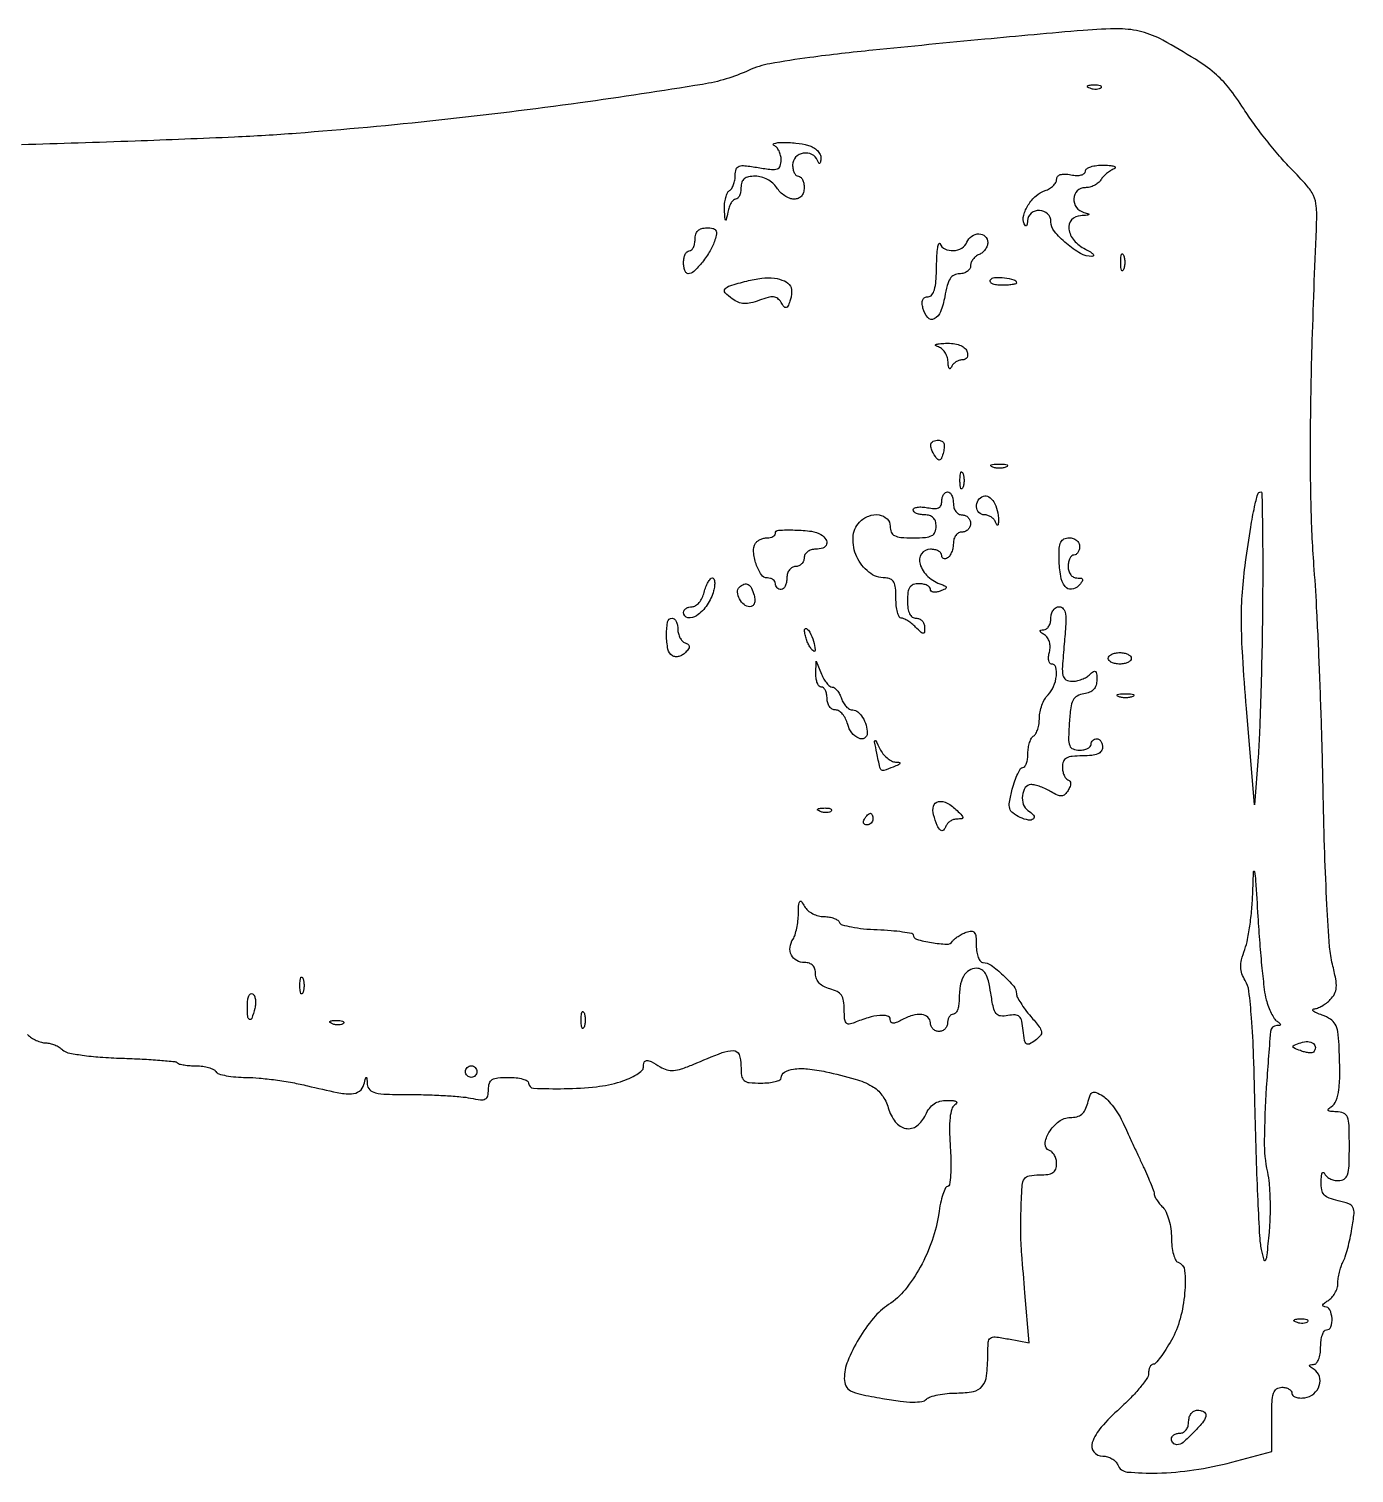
# Model space of a CAD drawing. Extents: x 0 to 462, y 0 to 252.
# Drawn here: x 230.9 to 461.8, y 0 to 251.7 of the extents above; entities that cross this region are included whole.
import ezdxf

# ---------------------------------------------------------------- set-up
doc = ezdxf.new("R2010")
doc.units = 0

msp = doc.modelspace()

# ---------------------------------------------------------------- linework, layer by layer
msp.add_lwpolyline([(230.687096, 76.455761, 0.051039), (231.371403, 75.89852, 0.038175), (232.222995, 75.42763, 0.039018), (233.103592, 75.105389, 0.068307), (233.871429, 75, -0.058262), (234.620987, 74.912361, -0.038963), (235.444167, 74.648066, -0.039063), (236.213008, 74.260763, -0.06024), (236.798074, 73.801926, 0.146082), (237.742926, 73.29152, 0.015948), (240.203465, 72.860837, 0.017394), (243.367267, 72.522286, 0.010478), (247.136243, 72.330423, -0.005233), (250.677373, 72.187386, -0.007979), (253.746681, 71.982069, -0.003605), (256.3398, 71.748158, -0.173775), (256.804835, 71.528498, 0.136567), (257.169343, 71.322716, 0.020958), (257.993043, 71.155246, 0.022102), (259.006673, 71.038703, 0.017571), (260.10765, 71, -0.033236), (261.214955, 70.926315, -0.038461), (262.248558, 70.70625, -0.042021), (263.074661, 70.385213, -0.141579), (263.5, 70, 0.183244), (264.008404, 69.60968, 0.025824), (265.314463, 69.289161, 0.026648), (266.967374, 69.063417, 0.019783), (268.809017, 68.984379, -0.022541), (271.03209, 68.876688, -0.010662), (273.884524, 68.547774, -0.010543), (276.860022, 68.0761, -0.014658), (279.5, 67.520001, 0.007909), (284.632782, 66.366248, 0.057244), (287.149113, 66.13682, 0.152464), (288.527821, 66.602966, 0.173343), (289.310674, 67.75, -0.001923), (289.622879, 68.926177, -0.339035), (289.719237, 69, -0.392517), (289.801199, 68.923939, -0.002113), (289.883999, 67.75, 0.188288), (290.306378, 66.849091, 0.133452), (291.299379, 66.313254, 0.050353), (293.268857, 66.058018, 0.007064), (297.375, 66, -0.007518), (300.427736, 65.954094, -0.007345), (303.501562, 65.816406, -0.007268), (306.195923, 65.616689, -0.027225), (307.875, 65.375, 0.019129), (309.631815, 65.093031, 0.143067), (310.455882, 65.228824, 0.22855), (310.873356, 65.751572, 0.056187), (311, 66.875, -0.075871), (311.166388, 67.965202, -0.182547), (311.661765, 68.598214, -0.114803), (312.634711, 68.917457, -0.022115), (314.5, 69, -0.027026), (315.841111, 68.927458, -0.042582), (316.971875, 68.70625, -0.052312), (317.767902, 68.385692, -0.277684), (318, 68, 0.402531), (318.86582, 67.09879, 0.013814), (324.218924, 67.032279, 0.022712), (329.805983, 67.371362, 0.049161), (334.015749, 68.243479, 0.026936), (335.54156, 68.811497, 0.037552), (336.829626, 69.490788, 0.041613), (337.746234, 70.178316, 0.214206), (338, 70.743479, -0.081062), (338.142983, 71.619622, -0.315989), (338.56107, 71.927755, -0.131197), (339.343431, 71.738046, -0.014864), (340.931117, 70.810945, 0.070725), (342.072591, 70.305253, 0.088411), (343.223837, 70.190379, 0.06229), (344.634385, 70.478265, 0.019161), (346.667548, 71.253009, -0.007627), (351.707135, 73.307677, -0.098858), (353.693982, 73.658565, -0.307857), (354.659808, 72.969676, -0.088713), (355, 71.067388, 0.030349), (355.108846, 69.27578, 0.184507), (355.535259, 68.469099, 0.159855), (356.428584, 68.088674, 0.021394), (358.5, 68, 0.024091), (359.841297, 68.064663, 0.038387), (360.971875, 68.262322, 0.045071), (361.778343, 68.547507, 0.293197), (362, 68.893011, -0.265051), (362.567837, 69.888941, -0.099741), (364.138836, 70.43689, -0.060146), (366.610943, 70.477995, -0.027368), (369.808602, 69.967724, -0.015197), (374.904855, 68.702446, -0.062945), (377.821379, 67.471179, -0.103461), (379.569887, 65.902053, -0.08901), (380.658696, 63.680323, 0.094666), (381.89195, 61.233689, 0.183295), (383.730171, 60.100154, 0.213277), (385.647767, 60.549656, 0.123817), (387.150842, 62.431717, -0.051754), (387.835407, 63.597561, -0.085184), (388.656922, 64.388564, -0.089148), (389.666605, 64.83788, -0.061774), (390.910515, 64.984687, -0.019615), (391.967804, 64.93693, -0.113194), (392.497337, 64.767428, -0.405349), (392.567823, 64.508067, -0.125677), (392.262197, 64.183209, 0.182089), (391.719869, 63.461928, 0.044695), (391.427043, 61.98052, 0.031521), (391.333524, 59.796896, 0.011448), (391.467186, 56.698521, -0.01248), (391.572671, 54.130177, -0.020829), (391.517379, 51.967691, -0.016223), (391.349846, 50.292191, -0.37603), (391.016262, 50, 0.295512), (390.630958, 49.750486, 0.025474), (390.185858, 48.604688, 0.027134), (389.768944, 47.070426, 0.017316), (389.444361, 45.25, -0.048579), (388.305272, 40.572965, -0.041818), (386.243089, 35.949786, -0.043711), (383.598691, 32.004742, -0.078673), (380.71853, 29.396528, 0.074983), (378.091279, 27.052195, 0.03826), (375.529937, 23.434482, 0.03818), (373.600117, 19.571181, 0.097039), (373, 16.508154, 0.112566), (373.292646, 15.224743, 0.161987), (374.097067, 14.394433, 0.068425), (375.797024, 13.786561, 0.00859), (379.645407, 13.048062, 0.010573), (382.756061, 12.573896, 0.029206), (384.965465, 12.41515, 0.040964), (386.505328, 12.520876, 0.160088), (387.345407, 12.945407, -0.120267), (388.017222, 13.353626, -0.027083), (389.32191, 13.690213, -0.026572), (390.910463, 13.922496, -0.02302), (392.593011, 14, 0.045976), (395.503063, 14.268154, 0.177496), (397.038558, 15.178395, 0.144695), (397.800933, 16.996973, 0.027398), (398, 20.627101, -0.017139), (398.075825, 22.838543, -0.214021), (398.461138, 23.560535, -0.19902), (399.272888, 23.781686, -0.014632), (401.600612, 23.415147), (405.201224, 22.739668), (404.475175, 31.45579, -0.000922), (403.926867, 38.188215, -0.009846), (403.763014, 40.928244, -0.014838), (403.738544, 43.289199, -0.003461), (403.842466, 47.25, -0.011435), (404.009442, 50.227463, -0.127632), (404.394331, 51.341039, -0.209937), (405.202142, 51.85912, -0.03912), (407, 52, 0.030982), (408.47682, 52.091598, 0.111619), (409.358696, 52.409722, 0.162596), (409.833911, 52.997497, 0.089622), (410, 53.916667, 0.060213), (409.907704, 54.680303, 0.062084), (409.636267, 55.391557, 0.068785), (409.235413, 55.94606, 0.12204), (408.76176, 56.24608, -0.344778), (407.999153, 57.397429, -0.12086), (408.665093, 59.409871, -0.088542), (410.407385, 61.33052, -0.165853), (412.370153, 62, 0.062167), (413.522546, 62.143838, 0.110279), (414.372822, 62.573634, 0.105752), (414.982256, 63.339121, 0.053992), (415.409901, 64.49704, -0.024545), (415.829735, 65.878755, -0.196731), (416.265539, 66.363224, -0.223545), (416.880679, 66.369296, -0.032076), (418.018601, 65.756311, -0.065426), (418.891324, 65.037615, -0.026251), (419.887977, 63.851288, -0.025432), (420.841561, 62.443544, -0.029277), (421.599225, 61.009271, 0.000878), (422.34761, 59.374059, 0.000457), (423.286703, 57.336542, 0.000454), (424.254677, 55.246382, 0.000692), (425.098933, 53.434276, -0.006598), (425.827076, 51.821917, -0.008853), (426.441561, 50.34087, -0.006486), (426.915381, 49.091948, -0.087632), (427, 48.612847, 0.120172), (427.094341, 48.225992, 0.027117), (427.440625, 47.638506, 0.026597), (427.925815, 46.986867, 0.023054), (428.5, 46.357143, -0.092894), (429.076795, 45.5143, -0.035339), (429.559375, 44.168229, -0.033495), (429.889343, 42.594048, -0.034928), (430, 41.011905, 0.028418), (430.085373, 39.511037, 0.038826), (430.342708, 38.181969, 0.043424), (430.71597, 37.177111, 0.204426), (431.166667, 36.777778, -0.299054), (432.303774, 35.336195, -0.043421), (432.303402, 31.409403, -0.044054), (431.511517, 26.928885, -0.062343), (429.982526, 23.182698, -0.013835), (429.022588, 21.580194, -0.020166), (428.082609, 20.228667, -0.016261), (427.24784, 19.197524, -0.217782), (426.815859, 19, 0.187751), (426.504353, 18.878755, 0.089283), (426.239659, 18.530811, 0.069104), (426.060176, 18.013997, 0.049106), (426, 17.402761, -0.153375), (425.726992, 16.533698, -0.019616), (424.53125, 14.954178, -0.021466), (422.91476, 13.148371, -0.016358), (421, 11.310091, 0.029778), (417.762603, 8.030658, 0.094356), (416.206822, 5.382991, 0.258275), (416.473509, 3.755319, 0.229636), (418.031385, 3, -0.068006), (418.850994, 2.888006, -0.06271), (419.635134, 2.559375, -0.06668), (420.267132, 2.073641, -0.104363), (420.638374, 1.5, 0.285673), (422.306436, 0.23754, 0.028513), (427.53594, 0.057933, 0.031256), (433.921852, 0.603143, 0.027193), (440.5, 1.950534), (447.5, 3.785777), (447.474817, 9.392888, -0.010217), (447.523584, 12.45165, -0.066636), (447.782314, 13.963894, -0.164051), (448.326001, 14.713143, -0.155706), (449.224817, 15, -0.058333), (449.903752, 14.92052, -0.077451), (450.47854, 14.685819, -0.096149), (450.86364, 14.338426, -0.162693), (451, 13.930449, 0.215871), (451.173425, 13.54748, 0.099639), (451.657937, 13.268947, 0.071147), (452.382142, 13.136368, 0.045211), (453.239784, 13.180449, 0.140571), (454.802965, 13.880448, 0.13973), (455.761901, 15.30402, 0.155133), (455.773629, 16.905869, 0.178215), (454.848393, 18.11486, -0.015994), (454.216644, 18.544134, -0.210357), (454.077663, 18.782807, -0.403058), (454.197716, 18.939542, -0.03467), (454.75, 18.984687, 0.210338), (455.242209, 19.208569, 0.084273), (455.644557, 19.848708, 0.061356), (455.912153, 20.813995, 0.036984), (456, 22, -0.031626), (456.072766, 23.149251, -0.048861), (456.29375, 24.11875, -0.06271), (456.615738, 24.790443, -0.254951), (457, 25, 0.316496), (457.770258, 25.541844, 0.102017), (457.97805, 27.001777, 0.095853), (457.59521, 28.482119, 0.282764), (456.75, 29.030409, -0.145621), (456.433647, 29.132978, -0.368599), (456.375652, 29.349453, -0.121624), (456.64769, 29.681358, -0.02869), (457.25, 30.080099, 0.075478), (457.919475, 30.619359, 0.054817), (458.485937, 31.392181, 0.054868), (458.870406, 32.268683, 0.076081), (459, 33.115432, -0.035759), (459.064064, 34.010058, -0.022878), (459.259637, 35.034019, -0.022973), (459.544997, 36.024863, -0.039253), (459.883871, 36.815741, 0.042953), (460.269862, 37.735293, 0.012154), (460.710186, 39.225714, 0.012153), (461.127396, 40.940586, 0.012566), (461.45568, 42.654773, 0.013605), (461.817133, 45.278895, 0.143012), (461.631018, 46.335073, 0.196685), (460.924069, 46.959962, 0.02982), (459.071809, 47.484228, -0.034042), (457.475056, 47.950759, -0.122765), (456.604656, 48.541933, -0.140618), (456.17863, 49.422847, -0.050194), (456.078947, 50.829455, -0.017914), (456.141417, 51.783609, -0.072236), (456.282867, 52.34834, -0.394049), (456.467308, 52.433022, -0.220198), (456.662281, 52.25, 0.113869), (456.996792, 51.771682, 0.064373), (457.581524, 51.367188, 0.059088), (458.312853, 51.09311, 0.060204), (459.083333, 51, 0.139124), (460.085087, 51.284238, 0.17904), (460.670139, 52.032609, 0.068689), (460.940507, 53.588643, 0.008719), (461, 57, 0.007859), (460.942994, 60.62653, 0.081806), (460.655612, 62.083976, 0.209203), (459.993055, 62.766725, 0.095575), (458.75, 63.015313, -0.015894), (457.70505, 63.055658, -0.173552), (457.325887, 63.222286, -0.429958), (457.325647, 63.479261, -0.048704), (457.837674, 63.878515, 0.164808), (458.692606, 64.937515, 0.05679), (459.164869, 66.875402, 0.034038), (459.338927, 69.897441, 0.009341), (459.199641, 74.666667, 0.022753), (458.985048, 76.958151, 0.095162), (458.540082, 78.263065, 0.124397), (457.710926, 79.125197, 0.051845), (456.25, 79.837719, -0.016171), (455.272729, 80.230909, -0.058556), (454.695982, 80.570258, -0.330832), (454.634263, 80.782503, -0.297084), (454.821429, 80.921053, 0.080479), (455.436619, 81.058805, 0.033445), (456.206409, 81.428531, 0.032002), (456.994726, 81.943441, 0.035718), (457.680632, 82.537775, 0.077172), (458.421896, 83.551542, 0.104588), (458.722439, 84.642142, 0.06324), (458.623225, 86.147137, 0.013634), (458.053835, 88.700482, -0.043733), (457.567713, 91.726915, -0.004303), (457.100781, 99.099443, -0.005328), (456.707956, 108.023869, -0.003928), (456.455965, 117.912708, 0.003053), (456.206492, 128.42529, 0.002484), (455.814547, 139.683733, 0.002509), (455.349939, 150.051084, 0.006543), (454.880875, 157.5, -0.013126), (454.344553, 168.27739, -0.00761), (454.237534, 181.244179, -0.005998), (454.543038, 197.353143, -0.002867), (455.30264, 218.045864, 0.031816), (455.244679, 220.781359, 0.090708), (454.746489, 222.611914, 0.069517), (453.553291, 224.411647, 0.013504), (450.88649, 227.266991, -0.017162), (448.854566, 229.474727, -0.009809), (446.54797, 232.269373, -0.009789), (444.335312, 235.17502, -0.016004), (442.589448, 237.731111, 0.02541), (439.983852, 241.396014, 0.049627), (437.496043, 243.971795, 0.038749), (434.165795, 246.38028, 0.010298), (428.5, 249.685379, 0.062506), (424.855732, 251.152092, 0.063175), (420.975314, 251.665737, 0.023094), (414.637196, 251.407261, 0.001741), (397.5, 249.853458, 0.001571), (377.988025, 247.953948, 0.007728), (367.000433, 246.677616, 0.012113), (360.052395, 245.589653, 0.061949), (356.331179, 244.42512, -0.066658), (348.313704, 241.998415, -0.005649), (326.953913, 238.781259, -0.007789), (302.367393, 235.7513, -0.007603), (277.5, 233.46114, -0.007999), (266.754142, 232.80879, -0.00207), (249.421875, 232.106542, -0.002105), (229.652343, 231.470861, -0.002145)], format="xyb")
for points in [[(417.729167, 241.395833, -0.126455), (417.402231, 241.202593, -0.060344), (416.916927, 241.123424, -0.05415), (416.359369, 241.160852, -0.051402), (415.8125, 241.316886, -0.054073), (415.395823, 241.538436, -0.470617), (415.37858, 241.720685, -0.168741), (415.670344, 241.862007, -0.018894), (416.416667, 241.921053, -0.028489), (417.112848, 241.910055, -0.077125), (417.592839, 241.799335, -0.208169), (417.77538, 241.614691, -0.296942)], [(366.75, 231.369714, -0.064906), (367.604233, 231.017112, -0.069892), (368.315872, 230.46406, -0.078394), (368.782085, 229.802824, -0.127165), (368.921053, 229.133369, -0.018708), (368.864049, 228.469908, -0.220013), (368.730653, 228.255355, -0.430284), (368.560193, 228.295492, -0.035851), (368.337719, 228.75, 0.186691), (367.361533, 229.79229, 0.156308), (365.851396, 230.003403, 0.159749), (364.523, 229.298208, 0.193861), (364, 228, 0.048028), (364.073693, 227.234582, 0.068025), (364.29375, 226.5875, 0.088204), (364.618118, 226.151477, 0.191087), (365, 226, -0.191087), (365.381882, 225.848523, -0.088204), (365.70625, 225.4125, -0.068025), (365.926307, 224.765418, -0.048028), (366, 224, -0.071668), (365.880352, 223.169555, -0.109261), (365.530068, 222.534179, -0.118481), (364.96903, 222.139185, -0.094674), (364.240547, 222, -0.094507), (363.475543, 222.145899, -0.052496), (362.631033, 222.5875, -0.049758), (361.840341, 223.234966, -0.056806), (361.232073, 224, 0.075243), (360.564291, 224.779357, 0.055341), (359.625206, 225.423993, 0.05466), (358.553199, 225.8544, 0.068252), (357.491526, 226, 0.045241), (356.31409, 225.893244, 0.124527), (355.561441, 225.54932, 0.149134), (355.142289, 224.934424, 0.075701), (355, 224, -0.044568), (354.931624, 223.234416, -0.064411), (354.726681, 222.5875, -0.084287), (354.425127, 222.150126, -0.20245), (354.069551, 222, 0.197067), (353.681695, 221.840956, 0.061974), (353.285119, 221.339063, 0.051079), (352.939971, 220.611317, 0.037644), (352.705733, 219.75, -0.002994), (352.435148, 218.389082, -0.555228), (352.323348, 218.347657, -0.216837), (352.226169, 218.532116, -0.001815), (352.136182, 220.190983, -0.035342), (352.157792, 221.266376, -0.041174), (352.333753, 222.273037, -0.0456), (352.624448, 223.078168, -0.145922), (353, 223.5, 0.115062), (353.38371, 223.881638, 0.049482), (353.70625, 224.53247, 0.045419), (353.925961, 225.324969, 0.044948), (354, 226.146915, -0.075975), (354.164492, 227.223213, -0.239765), (354.659611, 227.729787, -0.111641), (355.671171, 227.835194, -0.012209), (358, 227.5, 0.012265), (360.319693, 227.166383, 0.110202), (361.335421, 227.269532, 0.23864), (361.833079, 227.771031, 0.078419), (362, 228.828769, 0.057656), (361.906967, 229.632879, 0.058027), (361.632812, 230.392656, 0.063779), (361.228432, 230.997125, 0.118114), (360.75, 231.337719, -0.709579), (360.767082, 231.701025, -0.071177), (362.071318, 231.894736, -0.027247), (364.575399, 231.771567, -0.039573)], [(420, 227.274419, 0.050709), (419.367175, 226.958416, 0.032879), (418.705716, 226.47594, 0.032948), (418.115693, 225.913126, 0.052406), (417.70031, 225.353367, -0.090642), (417.250947, 224.835283, -0.054601), (416.562625, 224.397551, -0.052334), (415.755649, 224.100454, -0.062127), (414.95031, 224, 0.197732), (413.600797, 223.444602, 0.188047), (412.996753, 222.085373, 0.170876), (413.451143, 220.573994, 0.172855), (414.75, 219.689326, -0.014451), (415.54412, 219.457089, -0.559188), (415.579949, 219.309169, -0.18019), (415.315888, 219.187379, -0.006406), (414.180449, 219.116001, 0.198556), (412.613363, 218.374451, 0.222714), (412.125772, 216.789938, 0.145569), (413.025754, 214.82163, 0.096775), (415, 213.289774, -0.019957), (415.878599, 212.801956, -0.072193), (416.370346, 212.395363, -0.331954), (416.393572, 212.150984, -0.258961), (416.15437, 212.014742, -0.134631), (414.176083, 212.534018, -0.044499), (411.697927, 214.278207, -0.043752), (409.607921, 216.386179, -0.175177), (409, 218.068094, 0.203586), (408.420864, 219.43148, 0.18271), (407.002934, 220.041024, 0.187795), (405.565384, 219.553922, 0.209942), (404.921053, 218.25, -0.02563), (404.862015, 217.63903, -0.162976), (404.722561, 217.364965, -0.43987), (404.547573, 217.374038, -0.076115), (404.356199, 217.694561, -0.163333), (404.262973, 219.183818, -0.074917), (405.049424, 220.989112, -0.07089), (406.40585, 222.593181, -0.105382), (407.998939, 223.499663, 0.054952), (408.764218, 223.83878, 0.060113), (409.412188, 224.328306, 0.06814), (409.852448, 224.886705, 0.133682), (410, 225.428716, -0.167133), (410.176868, 225.94306, -0.149314), (410.640685, 226.268578, -0.091029), (411.417852, 226.373309, -0.035334), (412.5, 226.244751, 0.037491), (413.498847, 226.130452, 0.072403), (414.297256, 226.215051, 0.112088), (414.810555, 226.477964, 0.222095), (415, 226.883423, -0.254508), (415.230236, 227.306441, -0.066319), (415.954687, 227.648815, -0.050761), (417.004975, 227.870049, -0.032626), (418.25, 227.921053, -0.016389), (419.412808, 227.854629, -0.066123), (420.104688, 227.698538, -0.399719), (420.205841, 227.492471, -0.230137)], [(350.466072, 214.893103, -0.056458), (349.632188, 213.026443, -0.03479), (348.26735, 211.042022, -0.031399), (346.79715, 209.414989, -0.195748), (345.777759, 209, -0.230948), (345.479789, 209.145386, -0.073139), (345.228467, 209.5875, -0.055755), (345.05682, 210.234066, -0.037041), (345, 211, -0.048028), (345.073693, 211.765418, -0.068025), (345.29375, 212.4125, -0.088204), (345.618118, 212.848523, -0.191087), (346, 213, 0.191087), (346.381882, 213.151477, 0.088204), (346.70625, 213.5875, 0.068025), (346.926307, 214.234582, 0.048028), (347, 215, -0.072572), (347.128892, 215.883344, -0.12875), (347.508423, 216.508149, -0.125636), (348.153155, 216.876331, -0.067329), (349.067388, 217, -0.046543), (350.088471, 216.904746, -0.202372), (350.584265, 216.576086, -0.186542), (350.717834, 215.970861, -0.038944)], [(398, 214.468615, -0.088478), (397.887915, 213.840167, -0.06652), (397.559375, 213.217991, -0.065663), (397.073415, 212.696157, -0.081035), (396.5, 212.361626, 0.074185), (395.926569, 212.037471, 0.064359), (395.440625, 211.545909, 0.06686), (395.111903, 210.968559, 0.096313), (395, 210.393011, -0.136154), (394.852614, 209.861801, -0.100308), (394.43832, 209.409197, -0.086564), (393.818627, 209.104548, -0.071174), (393.087898, 209, 0.119209), (392.140615, 208.770894, 0.131234), (391.442016, 208.138658, 0.079438), (390.923046, 206.962994, 0.022452), (390.5, 205, -0.04987), (389.787839, 202.396681, -0.181588), (388.669309, 201.136563, -0.354945), (387.551933, 201.359061, -0.109514), (386.710251, 203, -0.047946), (386.570873, 203.863891, -0.120594), (386.681695, 204.487449, -0.169691), (387.031896, 204.861786, -0.121219), (387.59362, 205, 0.229084), (388.246214, 205.315558, 0.098893), (388.697274, 206.197281, 0.051098), (388.971078, 207.758546, 0.014117), (389.078947, 210.25, -0.009274), (389.14393, 212.184245, -0.023175), (389.282867, 213.590625, -0.062492), (389.465393, 214.251076, -0.670863), (389.662281, 214.25, 0.190519), (390.541747, 213.324784, 0.122448), (392.014153, 213.040794, 0.118112), (393.488762, 213.47808, 0.171907), (394.361626, 214.5, -0.149235), (395.193796, 215.566303, -0.156368), (396.463746, 215.96137, -0.190936), (397.551001, 215.519579, -0.204665)], [(421.662281, 209.75, -0.174857), (421.474999, 209.540618, -0.447206), (421.306058, 209.601562, -0.078554), (421.189089, 210.10856, -0.017491), (421.157895, 211, -0.017491), (421.189089, 211.89144, -0.078554), (421.306058, 212.398438, -0.447206), (421.474999, 212.459382, -0.174857), (421.662281, 212.25, -0.057986), (421.818615, 211.679992, -0.037979), (421.87034, 211, -0.037979), (421.818615, 210.320008, -0.057986)], [(363.604197, 206.831406, -0.101121), (363.778547, 206.356747, -0.04431), (363.820191, 205.684822, -0.041436), (363.738227, 204.939219, -0.043551), (363.534818, 204.230138, -0.021922), (363.146746, 203.337857, -0.249427), (362.845857, 203.11947, -0.270337), (362.514414, 203.25536, -0.025025), (361.991196, 204.014245, 0.088333), (361.394451, 204.681352, 0.142882), (360.692674, 204.962435, 0.091917), (359.723781, 204.878708, 0.022855), (358.204237, 204.383192, -0.030337), (356.69787, 203.916777, -0.07344), (355.5407, 203.808855, -0.087208), (354.526098, 204.043849, -0.057513), (353.482246, 204.63664, -0.041707), (352.253576, 205.702882, -0.380603), (352.224029, 206.354055, -0.150388), (353.052196, 206.908864, -0.008858), (356, 207.737398, -0.035365), (358.604777, 208.226426, -0.058433), (360.840454, 208.222287, -0.075482), (362.554766, 207.749197, -0.15044)], [(403, 207.383369, -0.349346), (402.879937, 207.2325, -0.019434), (402.248289, 207.112615, -0.023105), (401.422036, 207.027624, -0.014076), (400.440983, 207, -0.034022), (399.498384, 207.064213, -0.072514), (398.798181, 207.266173, -0.140077), (398.447967, 207.563512, -0.293546), (398.441979, 207.90612, -0.247083), (399.186995, 208.345402, -0.040643), (400.913115, 208.288511, -0.041024), (402.564817, 207.960239, -0.33489)], [(394.361626, 195.5, -0.074012), (394.495659, 194.896807, -0.142418), (394.392334, 194.416825, -0.16411), (394.063848, 194.110496, -0.106699), (393.551949, 194, 0.08174), (392.984674, 193.906639, 0.064634), (392.42543, 193.632812, 0.0651), (391.95854, 193.227899, 0.085916), (391.662281, 192.75, -0.122104), (391.465584, 192.47825, -0.45567), (391.282867, 192.506586, -0.110305), (391.140078, 192.907568, -0.021534), (391.078947, 193.676676, 0.074052), (390.917662, 194.542893, 0.068861), (390.509128, 195.348292, 0.072813), (389.924752, 195.97269, 0.10476), (389.25, 196.310674, -0.11709), (388.908021, 196.492525, -0.555852), (388.937322, 196.667734, -0.074841), (389.524217, 196.812003, -0.013687), (390.643011, 196.883999, -0.037216), (391.991724, 196.833389, -0.061174), (393.101035, 196.568849, -0.077941), (393.908411, 196.115259, -0.135052)], [(390.267643, 177.915465, -0.021889), (389.959, 176.916114, -0.185328), (389.657879, 176.565654, -0.331312), (389.31696, 176.61557, -0.055202), (388.876575, 177.165465, -0.035799), (388.183447, 178.454371, -0.152827), (388.081378, 179.311477, -0.253517), (388.492171, 179.818069, -0.098536), (389.40638, 180, -0.122534), (389.97546, 179.858411, -0.174563), (390.322532, 179.476351, -0.118851), (390.423487, 178.831152, -0.043627)], [(393.662281, 171.75, -0.174857), (393.474999, 171.540618, -0.447206), (393.306058, 171.601562, -0.078554), (393.189089, 172.10856, -0.017491), (393.157895, 173, -0.017491), (393.189089, 173.89144, -0.078554), (393.306058, 174.398438, -0.447206), (393.474999, 174.459382, -0.174857), (393.662281, 174.25, -0.057986), (393.818615, 173.679992, -0.037979), (393.87034, 173, -0.037979), (393.818615, 172.320008, -0.057986)], [(401.25, 175.337719, -0.057986), (400.679992, 175.181385, -0.037979), (400, 175.12966, -0.037979), (399.320008, 175.181385, -0.057986), (398.75, 175.337719, -0.174857), (398.540618, 175.525001, -0.447206), (398.601562, 175.693942, -0.078554), (399.10856, 175.810911, -0.017491), (400, 175.842105, -0.017491), (400.89144, 175.810911, -0.078554), (401.398438, 175.693942, -0.447206), (401.459382, 175.525001, -0.174857)], [(392, 169, 0.072314), (392.111864, 168.230589, 0.08892), (392.4375, 167.583333, 0.10214), (392.924246, 167.153209, 0.130775), (393.5, 167, -0.099038), (394.072457, 166.885486, -0.097945), (394.559375, 166.559375, -0.097945), (394.885486, 166.072457, -0.099038), (395, 165.5, -0.099038), (394.885486, 164.927543, -0.097945), (394.559375, 164.440625, -0.097945), (394.072457, 164.114514, -0.099038), (393.5, 164, 0.128528), (392.92796, 163.850484, 0.100726), (392.440625, 163.429836, 0.089148), (392.112945, 162.800591, 0.075715), (392, 162.059017, -0.046881), (391.925923, 161.270704, -0.046318), (391.70625, 160.50665, -0.050262), (391.383556, 159.876024, -0.111412), (391, 159.5, -0.082592), (390.6179, 159.343488, -0.161196), (390.29375, 159.3746, -0.182303), (390.078288, 159.586039, -0.108972), (390, 159.940983, 0.182172), (389.847664, 160.345219, 0.09101), (389.4125, 160.688914, 0.070927), (388.765275, 160.92177, 0.050979), (388, 161, 0.247331), (386.456152, 160.186556, 0.231577), (386.195699, 158.412918, 0.130636), (387.580272, 156.24864, 0.105417), (389.967296, 154.844235, -0.028791), (390.65725, 154.569205, -0.355649), (390.771978, 154.332014, -0.230657), (390.565369, 154.079768, -0.016186), (389.699438, 153.714905, -0.04875), (389.048329, 153.535418, -0.089154), (388.49921, 153.538865, -0.138936), (388.13921, 153.717326, -0.211698), (388, 154.031385, 0.196096), (387.849083, 154.401391, 0.086521), (387.4125, 154.715469, 0.06642), (386.765494, 154.92871, 0.046464), (386, 155, 0.081208), (385.024683, 154.840542, 0.166173), (384.416667, 154.375, 0.116834), (384.092253, 153.500917, 0.030703), (384, 152, 0.033607), (384.088963, 150.677925, 0.082504), (384.375, 149.75, 0.12651), (384.851045, 149.202091, 0.152103), (385.5, 149, -0.103894), (386.072357, 148.879773, -0.098961), (386.559375, 148.538393, -0.09673), (386.885751, 148.028401, -0.094386), (387, 147.428571, -0.024648), (386.956373, 146.544114, -0.385629), (386.75, 146.357143, -0.18989), (386.391805, 146.498266, -0.008694), (385.428571, 147.428571, 0.02687), (384.758762, 148.030014, 0.029203), (384.045982, 148.538393, 0.03046), (383.39003, 148.896964, 0.110284), (382.928571, 149, -0.287971), (382.569707, 149.225375, -0.047517), (382.272768, 150.028125, -0.039794), (382.067278, 151.158763, -0.025065), (382, 152.5, 0.023158), (381.91809, 154.267539, 0.098556), (381.618072, 155.276256, 0.167633), (381.050427, 155.808314, 0.105608), (380.15301, 156, -0.16923), (377.296053, 156.995474, -0.11804), (375.170903, 159.704288, -0.120231), (374.526049, 163.040583, -0.178771), (375.678571, 165.75, -0.113749), (377.248192, 166.797035, -0.126104), (379.056916, 166.998389, -0.160209), (380.448547, 166.312826, -0.201498), (381, 165, 0.094959), (381.195784, 163.978414, 0.184152), (381.75, 163.375, 0.098846), (382.849164, 163.074821, 0.017388), (385, 163, 0.017388), (387.150836, 163.074821, 0.098846), (388.25, 163.375, 0.184152), (388.804216, 163.978414, 0.094959), (389, 165, 0.072254), (388.873159, 165.873159, 0.124864), (388.5, 166.5, 0.124864), (387.873159, 166.873159, 0.072254), (387, 167, -0.041148), (386.234254, 167.063125, -0.060614), (385.5875, 167.253015, -0.079691), (385.14833, 167.531854, -0.214723), (385, 167.861328, -0.285831), (385.183445, 168.156008, -0.076393), (385.734375, 168.329256, -0.053628), (386.541823, 168.365641, -0.031701), (387.5, 168.244751, 0.033343), (388.692739, 168.098242, 0.121329), (389.437288, 168.238282, 0.186522), (389.851486, 168.661525, 0.101798), (390, 169.383423, -0.059964), (390.074408, 170.001634, -0.078765), (390.29375, 170.52513, -0.096977), (390.618586, 170.875691, -0.158846), (391, 171, -0.191087), (391.381882, 170.848523, -0.088204), (391.70625, 170.4125, -0.068025), (391.926307, 169.765418, -0.048028)], [(399.850767, 166, -0.014257), (399.828373, 165.347098, -0.269927), (399.718878, 165.183595, -0.410903), (399.570855, 165.233689, -0.020306), (399.337719, 165.75, 0.087674), (399.039141, 166.227909, 0.065245), (398.565351, 166.632812, 0.064399), (397.995939, 166.906632, 0.080074), (397.416667, 167, -0.205206), (396.464012, 167.408168, -0.179438), (396.033212, 168.409985, -0.157775), (396.339293, 169.551601, -0.167555), (397.25, 170.264039, -0.231022), (398.185617, 170.149084, -0.112161), (399.045888, 169.263814, -0.080194), (399.652831, 167.777312, -0.058409)], [(445.881677, 152.092754, -0.002694), (445.780405, 144.242158, -0.00259), (445.593734, 136.288828, -0.002562), (445.356929, 129.278993, -0.009382), (445.10087, 124.842754), (444.462078, 116.5), (443.074556, 133.28046, -0.004754), (442.413698, 142.318406, -0.014378), (442.199426, 148.486109, -0.019361), (442.365321, 153.550611, -0.017318), (442.922266, 158.78046, -0.003307), (443.825721, 164.867797, -0.015039), (444.481358, 168.390183, -0.017523), (445.043119, 170.598079, -0.333224), (445.579233, 171, -0.408902), (445.75956, 170.822921, -0.000543), (445.851415, 165.445997, -0.003674), (445.904193, 159.342729, -0.002203)], [(368.923469, 163.547298, -0.09929), (369.809782, 162.719115, -0.247143), (369.927148, 161.866431, -0.223469), (369.280085, 161.222092, -0.086106), (368, 161, 0.072314), (367.230589, 160.888136, 0.08892), (366.583333, 160.5625, 0.10214), (366.153209, 160.075754, 0.130775), (366, 159.5, -0.099038), (365.885486, 158.927543, -0.097945), (365.559375, 158.440625, -0.097945), (365.072457, 158.114514, -0.099038), (364.5, 158, 0.130775), (363.924246, 157.846791, 0.10214), (363.4375, 157.416667, 0.08892), (363.111864, 156.769411, 0.072314), (363, 156, -0.048028), (362.926307, 155.234582, -0.068025), (362.70625, 154.5875, -0.088204), (362.381882, 154.151477, -0.191087), (362, 154, -0.099038), (361.618362, 154.076342, -0.097945), (361.29375, 154.29375, -0.097945), (361.076342, 154.618362, -0.099038), (361, 155, 0.137971), (360.89273, 155.381338, 0.100151), (360.59122, 155.70625, 0.085943), (360.14025, 155.925005, 0.070158), (359.608408, 156, -0.254198), (358.5494, 156.575588, -0.061013), (357.642753, 158.437167, -0.059409), (357.182661, 160.567904, -0.16332), (357.528423, 162.045989, -0.091721), (357.859646, 162.411295, -0.053088), (358.368124, 162.719759, -0.050649), (358.964086, 162.929233, -0.059266), (359.559017, 163, 0.05128), (360.110381, 163.056697, 0.071213), (360.576711, 163.225404, 0.09127), (360.890189, 163.474448, 0.181301), (361, 163.767334, -0.400166), (361.534739, 164.328489, -0.018993), (364.382184, 164.357587, -0.025347), (367.284893, 164.129415, -0.106512)], [(414, 161.5, -0.064853), (413.925306, 160.926543, -0.082425), (413.70625, 160.440625, -0.098894), (413.381354, 160.115568, -0.148195), (413, 160, 0.191087), (412.618118, 159.848523, 0.088204), (412.29375, 159.4125, 0.068025), (412.073693, 158.765418, 0.048028), (412, 158, 0.072108), (412.113073, 157.220031, 0.092276), (412.442428, 156.574796, 0.10545), (412.940645, 156.151158, 0.124272), (413.539427, 156, -0.033933), (414.302777, 155.948135, -0.318039), (414.530262, 155.735562, -0.222603), (414.444293, 155.375922, -0.019667), (413.817877, 154.650121, -0.180152), (412.566029, 154.025278, -0.26649), (411.470286, 154.507263, -0.117313), (410.702426, 156.313525, -0.037117), (410.424974, 159.25, -0.019742), (410.462626, 161.183059, -0.0947), (410.731688, 162.246586, -0.17468), (411.280818, 162.79891, -0.11106), (412.174974, 163, -0.08076), (412.872055, 162.886668, -0.091659), (413.463899, 162.559375, -0.100725), (413.859605, 162.072102, -0.120907)], [(350.225569, 153.75, -0.086198), (349.117547, 151.316382, -0.087502), (347.258412, 149.413539, -0.205138), (345.760637, 149.082072, -0.360483), (345, 150, -0.14642), (345.114121, 150.381348, -0.099156), (345.435028, 150.70625, -0.083036), (345.914805, 150.925255, -0.065727), (346.480948, 151, 0.147328), (347.093964, 151.184637, 0.071387), (347.711184, 151.734375, 0.061291), (348.239404, 152.543788, 0.052514), (348.589356, 153.5, -0.028209), (348.887944, 154.457425, -0.039894), (349.266904, 155.265625, -0.045425), (349.665823, 155.837624, -0.221264), (350.014788, 156, -0.294995), (350.27576, 155.831353, -0.082676), (350.405869, 155.339063, -0.055527), (350.39313, 154.612539, -0.031713)], [(357.289749, 153, -0.048329), (357.423827, 152.164899, -0.108648), (357.326025, 151.534169, -0.158172), (357.009725, 151.146236, -0.144244), (356.513369, 151, -0.175244), (355.534386, 151.353993, -0.099161), (354.73234, 152.347454, -0.105078), (354.403872, 153.524548, -0.21527), (354.735568, 154.402234, -0.103636), (355.523693, 154.91731, -0.22215), (356.232232, 154.871281, -0.15568), (356.832577, 154.239442, -0.048835)], [(411.31777, 144.5, 0.006183), (411.000453, 140.578755, 0.067938), (411.10633, 139.007612, 0.212391), (411.628014, 138.279209, 0.133463), (412.655395, 138, 0.052777), (413.487939, 138.088124, 0.038428), (414.381272, 138.3525, 0.039095), (415.199077, 138.740207, 0.066234), (415.8, 139.2, -0.041425), (416.405855, 139.712998, -0.331205), (416.75, 139.706156, -0.209948), (416.955835, 139.32701, -0.020874), (417, 138.269551, -0.072573), (416.859572, 137.307151, -0.113759), (416.448473, 136.582995, -0.109145), (415.747318, 136.092426, -0.06308), (414.75, 135.819551, 0.087414), (413.563106, 135.432193, 0.154754), (412.850113, 134.702575, 0.08572), (412.442993, 133.366521, 0.015171), (412.195209, 130.75, 0.011006), (412.079585, 128.003073, 0.093533), (412.283268, 126.790835, 0.214147), (412.855874, 126.206092, 0.093764), (413.945209, 126, 0.046699), (414.731662, 126.073614, 0.066664), (415.396405, 126.29375, 0.086783), (415.844857, 126.618023, 0.195331), (416, 127, -0.099038), (416.076342, 127.381638, -0.097945), (416.29375, 127.70625, -0.097945), (416.618362, 127.923658, -0.099038), (417, 128, -0.148195), (417.381354, 127.884432, -0.098894), (417.70625, 127.559375, -0.082425), (417.925306, 127.073457, -0.064853), (418, 126.5, -0.164293), (417.773926, 125.830552, -0.129352), (417.166667, 125.357143, -0.075863), (416.104033, 125.081893, -0.025511), (414.5, 125, 0.022841), (412.705655, 124.917988, 0.102776), (411.706522, 124.613095, 0.172457), (411.184997, 124.02825, 0.09697), (411, 123.083333, 0.047196), (411.071701, 122.325411, 0.05446), (411.284337, 121.631771, 0.06264), (411.597, 121.099829, 0.146701), (411.967954, 120.833333, -0.154338), (412.30133, 120.586202, -0.15369), (412.432714, 120.191896, -0.100894), (412.332332, 119.653901, -0.043277), (411.998467, 119, -0.059653), (411.422659, 118.284643, -0.174097), (410.854987, 118.024875, -0.131792), (410.145293, 118.1523, -0.028779), (409.044081, 118.75, 0.029177), (408.160802, 119.228504, 0.024468), (407.175004, 119.632812, 0.025175), (406.235619, 119.91308, 0.059973), (405.513569, 120, 0.249836), (404.540051, 119.481176, 0.120038), (404.037042, 118.114081, 0.105982), (404.191524, 116.535348, 0.179002), (405, 115.5, -0.076714), (405.981874, 114.661666, -0.408133), (405.940998, 114.024131, -0.241997), (405.095572, 113.802027, -0.055803), (403.657041, 114.29387, -0.046738), (402.371279, 115.054741, -0.168865), (401.83527, 115.824157, -0.11469), (401.784282, 116.943618, -0.016429), (402.278679, 119.199785, -0.020368), (402.712062, 120.655756, -0.030386), (403.217945, 121.883687, -0.030575), (403.724654, 122.783901, -0.254541), (404.121638, 123, 0.243149), (404.458626, 123.174174, 0.067929), (404.741981, 123.717039, 0.05221), (404.935966, 124.506015, 0.034204), (405, 125.440983, -0.037634), (405.073842, 126.42066, -0.041396), (405.29375, 127.346475, -0.045439), (405.615492, 128.093337, -0.130646), (406, 128.5, 0.133107), (406.384655, 128.910782, 0.044707), (406.70625, 129.674507, 0.040741), (406.926192, 130.623423, 0.036597), (407, 131.630446, -0.051288), (407.110249, 132.702414, -0.038214), (407.440625, 133.845461, -0.039032), (407.925165, 134.88607, -0.068004), (408.5, 135.642857, 0.096306), (409.472344, 137.084523, 0.072878), (409.956486, 138.935276, 0.097332), (409.829895, 140.444306, 0.335015), (409.09362, 141, -0.254381), (408.791384, 141.164405, -0.101947), (408.614986, 141.617568, -0.067203), (408.592011, 142.296715, -0.038867), (408.737018, 143.102358, 0.061735), (408.857158, 144.003998, 0.071274), (408.74213, 144.862745, 0.078677), (408.409145, 145.58405, 0.104575), (407.893399, 146.087045, -0.017546), (407.265952, 146.515916, -0.196917), (407.111939, 146.768663, -0.407382), (407.228775, 146.933958, -0.042411), (407.75, 146.984687, 0.156456), (408.226823, 147.144102, 0.095937), (408.632812, 147.583002, 0.078496), (408.90693, 148.234059, 0.060533), (409, 149, -0.071447), (409.109775, 149.764308, -0.086729), (409.429573, 150.4125, -0.100346), (409.904712, 150.845842, -0.135674), (410.462375, 151, -0.237199), (411.156175, 150.651241, -0.127782), (411.524428, 149.74256, -0.048187), (411.586093, 147.958405, -0.007841)], [(344, 147.083333, 0.060503), (344.093157, 146.316295, 0.060765), (344.367188, 145.595052, 0.066702), (344.771776, 145.025544, 0.117654), (345.25, 144.708333, -0.065914), (345.796098, 144.421885, -0.230126), (345.982897, 144.082938, -0.168742), (345.855855, 143.646092, -0.034219), (345.337132, 143.012132, -0.069882), (344.811209, 142.589363, -0.072908), (344.196512, 142.335254, -0.080311), (343.590152, 142.282882, -0.120441), (343.087132, 142.446149, -0.207474), (342.283847, 143.60019, -0.046444), (342.024031, 146.039428, -0.048455), (342.217265, 148.347095, -0.362317), (343, 149, -0.184457), (343.38175, 148.854207, -0.090315), (343.70625, 148.436979, -0.070178), (343.926177, 147.816758, -0.050201)], [(367.914402, 143.5, -0.181913), (367.842017, 143.270055, -0.36682), (367.668473, 143.234375, -0.099487), (367.371272, 143.484049, -0.025013), (367, 144, -0.040566), (366.632796, 144.684071, -0.028934), (366.331527, 145.5, -0.029384), (366.134067, 146.317134, -0.053798), (366.085598, 147, -0.583191), (366.420355, 147.173525, -0.1286), (366.982718, 146.554277, -0.042982), (367.642714, 144.973826, -0.063775)], [(370.900388, 137, -0.166243), (371.315763, 136.857968, -0.059376), (371.768269, 136.4125, -0.050811), (372.1859, 135.765345, -0.041078), (372.5, 135, 0.056307), (372.841396, 134.235166, 0.060844), (373.337712, 133.5875, 0.06865), (373.906273, 133.147773, 0.131049), (374.460399, 133, -0.175151), (375.364839, 132.673146, -0.080337), (376.200273, 131.714634, -0.069585), (376.796147, 130.371739, -0.069782), (377, 128.918213, -0.273719), (376.517323, 128.102568, -0.23846), (375.513285, 128.068496, -0.119946), (374.301923, 129.034141, -0.103653), (373.589356, 130.5, 0.052514), (373.239404, 131.456212, 0.061291), (372.711184, 132.265625, 0.071387), (372.093964, 132.815363, 0.147328), (371.480948, 133, -0.13402), (370.916199, 133.154144, -0.100465), (370.435028, 133.5875, -0.087292), (370.111247, 134.235734, -0.072399), (370, 135, 0.048028), (369.926307, 135.765418, 0.068025), (369.70625, 136.4125, 0.088204), (369.381882, 136.848523, 0.191087), (369, 137, -0.21331), (368.622562, 137.168698, -0.084123), (368.31237, 137.660937, -0.063224), (368.112425, 138.388553, -0.04254), (368.063386, 139.25), (368.126773, 141.5), (369.031162, 139.25, 0.03445), (369.448303, 138.388784, 0.04335), (369.953308, 137.660937, 0.049276), (370.46734, 137.153338, 0.171819)], [(423, 142, -0.191087), (422.848523, 141.618118, -0.088204), (422.4125, 141.29375, -0.068025), (421.765418, 141.073693, -0.048028), (421, 141, -0.048028), (420.234582, 141.073693, -0.068025), (419.5875, 141.29375, -0.088204), (419.151477, 141.618118, -0.191087), (419, 142, -0.191087), (419.151477, 142.381882, -0.088204), (419.5875, 142.70625, -0.068025), (420.234582, 142.926307, -0.048028), (421, 143, -0.048028), (421.765418, 142.926307, -0.068025), (422.4125, 142.70625, -0.088204), (422.848523, 142.381882, -0.191087)], [(423.25, 135.337719, -0.057986), (422.679992, 135.181385, -0.037979), (422, 135.12966, -0.037979), (421.320008, 135.181385, -0.057986), (420.75, 135.337719, -0.174857), (420.540618, 135.525001, -0.447206), (420.601562, 135.693942, -0.078554), (421.10856, 135.810911, -0.017491), (422, 135.842105, -0.017491), (422.89144, 135.810911, -0.078554), (423.398438, 135.693942, -0.447206), (423.459382, 135.525001, -0.174857)], [(381.902814, 123.929715, -0.026326), (382.603902, 123.861766, -0.499566), (382.693927, 123.694973, -0.181155), (382.46088, 123.464101, -0.009995), (381.5, 123.055241, -0.011146), (379.917859, 122.459683, -0.268631), (379.470789, 122.544339, -0.161879), (379.198182, 123.001384, -0.003732), (378.667257, 125.5, -0.001654), (378.278875, 127.429799, -0.201258), (378.328142, 127.670472, -0.568015), (378.461774, 127.662248, -0.003026), (379.179395, 126.25, 0.050653), (379.728671, 125.384132, 0.049699), (380.443971, 124.640291, 0.054023), (381.20923, 124.119332, 0.111908)], [(370.729167, 115.395833, -0.126455), (370.402231, 115.202593, -0.060344), (369.916927, 115.123424, -0.05415), (369.359369, 115.160852, -0.051402), (368.8125, 115.316886, -0.054073), (368.395823, 115.538436, -0.470617), (368.37858, 115.720685, -0.168741), (368.670344, 115.862007, -0.018894), (369.416667, 115.921053, -0.028489), (370.112848, 115.910055, -0.077125), (370.592839, 115.799335, -0.208169), (370.77538, 115.614691, -0.296942)], [(392.642857, 115.5, -0.010191), (393.495454, 114.61192, -0.186286), (393.636873, 114.254, -0.38223), (393.454849, 114.047403, -0.029598), (392.654762, 114, 0.077198), (392.052532, 113.906461, 0.066469), (391.472656, 113.632812, 0.068625), (391.002168, 113.22784, 0.095296), (390.720238, 112.75, -0.12398), (390.266381, 112.071749, -0.388019), (389.763996, 112.074714, -0.11366), (389.200535, 112.901377, -0.01843), (388.55684, 114.75, -0.144066), (388.538648, 116.259176, -0.286243), (389.389204, 117.034422, -0.172496), (390.928631, 116.785835, -0.071037)], [(378, 114, -0.105053), (377.918938, 113.618444, -0.099167), (377.688914, 113.29375, -0.09642), (377.345238, 113.076123, -0.093332), (376.940983, 113, -0.108972), (376.586039, 113.078288, -0.182303), (376.3746, 113.29375, -0.161196), (376.343488, 113.6179, -0.082592), (376.5, 114, -0.029505), (376.768994, 114.382774, -0.035638), (377.066025, 114.70625, -0.038439), (377.34829, 114.934461, -0.151918), (377.559017, 115, -0.210953), (377.727648, 114.92554, -0.081139), (377.870461, 114.70625, -0.061769), (377.967655, 114.382849, -0.042167)], [(446.516785, 82.5, 0.025715), (446.896864, 81.297697, 0.027315), (447.39197, 80.165436, 0.028297), (447.922842, 79.245543, 0.10093), (448.399029, 78.765313, -0.021371), (448.887279, 78.408439, -0.242018), (448.982312, 78.196756, -0.355906), (448.854534, 78.05591, -0.034197), (448.359295, 78.015313, 0.385464), (447.26423, 76.996687, 0.005423), (446.533254, 67.252231, 0.012691), (446.172208, 57.915012, 0.057412), (446.72335, 52.5, -0.033906), (447.020032, 50.514723, -0.013522), (447.167285, 47.765625, -0.013309), (447.166846, 44.781769, -0.016331), (447.001349, 42, -0.002099), (446.615806, 38.008037, -0.07696), (446.38566, 37.121867, -0.714517), (446.129364, 37.141827, -0.014029), (445.705609, 39, -0.034757), (445.41219, 41.303938, -0.00268), (445.088989, 47.534444, -0.003661), (444.797428, 54.978621, -0.002785), (444.583141, 63.138531, 0.003497), (444.316786, 72.759454, 0.010236), (443.951133, 79.383716, 0.01066), (443.498201, 84.04161, 0.110444), (442.862656, 85.848314, -0.052992), (442.278299, 87.050764, -0.083217), (442.072604, 88.178421, -0.066815), (442.228464, 89.481336, -0.023626), (442.784569, 91.280781, 0.039855), (443.265724, 93.037701, 0.013038), (443.698023, 95.690033, 0.012898), (444.026422, 98.671652, 0.014216), (444.187424, 101.570998, -0.005393), (444.311184, 104.841047, -0.888353), (444.472411, 104.85227, -0.031104), (444.670577, 103.280529, -0.001035), (445.05518, 97, 0.004767), (445.372922, 92.377109, 0.005576), (445.765163, 87.996875, 0.004959), (446.174434, 84.30411, 0.033629)], [(369.466357, 97, -0.040181), (370.397132, 96.925081, -0.049669), (371.237492, 96.701625, -0.0578), (371.874691, 96.374239, -0.166246), (372.171915, 95.984254, 0.251543), (372.607085, 95.573795, 0.01891), (374.24485, 95.198072, 0.02254), (376.336623, 94.897696, 0.015012), (378.753258, 94.734254, -0.010061), (381.146839, 94.596164, -0.016536), (383.162792, 94.37184, -0.01046), (384.768966, 94.104709, -0.359966), (384.998009, 93.829455, 0.335117), (385.586666, 93.054598, 0.028482), (388.185196, 92.480442, 0.028995), (390.861835, 92.205017, 0.261611), (391.87492, 92.716049, -0.070264), (392.236455, 93.118288, -0.028168), (392.830445, 93.562411, -0.027194), (393.534186, 93.976, -0.030882), (394.25, 94.291557, -0.07573), (395.13442, 94.472948, -0.249032), (395.657, 94.22883, -0.140576), (395.932923, 93.509603, -0.021754), (396, 91.968615, 0.038068), (396.086679, 90.831803, 0.057), (396.348255, 89.872031, 0.074887), (396.731548, 89.21703, 0.226732), (397.185549, 89, -0.159255), (398.572071, 88.546887, -0.029728), (400.661212, 86.818583, -0.029038), (402.527261, 84.863662, -0.177569), (403.001221, 83.575686, 0.120781), (403.145545, 82.989819, 0.019598), (403.733654, 81.965328, 0.020637), (404.539281, 80.791729, 0.016858), (405.492893, 79.604153, -0.011578), (406.966319, 77.808402, -0.122284), (407.350624, 76.949233, -0.229428), (407.157394, 76.261233, -0.052685), (406.241672, 75.423971, -0.038695), (405.249794, 74.804811, -0.30494), (404.737695, 74.862029, -0.177966), (404.413849, 75.433835, -0.014406), (404.17896, 77.172815, 0.026578), (403.917572, 78.807126, 0.147996), (403.49229, 79.575349, 0.192112), (402.777951, 79.870437, 0.050299), (401.519124, 79.758905, -0.067877), (400.213704, 79.68921, -0.2116), (399.458316, 80.101151, -0.112919), (398.975795, 81.154359, -0.013969), (398.528891, 83.655908, 0.01952), (398.121745, 85.797345, 0.073223), (397.624281, 87.068198, 0.129412), (396.954048, 87.750215, 0.134991), (396.045716, 88, 0.140777), (394.732825, 87.622878, 0.12867), (393.765957, 86.596256, 0.0877), (393.183317, 84.864495, 0.037416), (393, 82.418213, -0.03946), (392.926809, 81.49225, -0.058656), (392.70625, 80.71035, -0.077138), (392.382739, 80.178026, -0.22119), (392, 80, 0.148195), (391.618646, 79.884432, 0.098894), (391.29375, 79.559375, 0.082425), (391.074694, 79.073457, 0.064853), (391, 78.5, -0.099038), (390.885486, 77.927543, -0.097945), (390.559375, 77.440625, -0.097945), (390.072457, 77.114514, -0.099038), (389.5, 77, -0.099038), (388.927543, 77.114514, -0.097945), (388.440625, 77.440625, -0.097945), (388.114514, 77.927543, -0.099038), (388, 78.5, 0.210217), (387.57295, 79.470852, 0.164073), (386.508158, 79.942212, 0.097788), (384.871586, 79.772293, 0.048284), (382.934259, 78.964816, -0.024216), (382.01631, 78.529323, -0.11418), (381.445152, 78.432938, -0.247855), (381.125375, 78.627289, -0.135512), (381, 79.081393, 0.346213), (380.530239, 79.678501, 0.081916), (379.176488, 79.779052, 0.050882), (377.163854, 79.389887, 0.026314), (374.75, 78.521607, -0.069674), (373.851212, 78.283676, -0.263937), (373.334575, 78.499941, -0.145597), (373.063316, 79.201195, -0.019985), (373, 80.784603, 0.038842), (372.880782, 82.316951, 0.112553), (372.489255, 83.298769, 0.126094), (371.74208, 83.949239, 0.054942), (370.5, 84.410644, -0.054667), (369.431301, 84.806974, -0.085775), (368.644692, 85.387137, -0.098003), (368.167173, 86.134108, -0.093626), (368, 87.019052, 0.073332), (367.875525, 87.863194, 0.118018), (367.511098, 88.488387, 0.121718), (366.91262, 88.868497, 0.081078), (366.106989, 89, -0.12297), (364.704914, 89.350119, -0.156452), (363.780802, 90.301257, -0.148936), (363.55601, 91.652062, -0.108819), (364.077207, 93.090684, 0.065053), (364.423773, 93.837575, 0.023739), (364.720731, 94.967263, 0.023063), (364.931978, 96.248044, 0.025532), (365.015096, 97.5, -0.007371), (365.065473, 99.179797, -0.166753), (365.240382, 99.623903, -0.485581), (365.517599, 99.6131, -0.025091), (366.080099, 98.75, 0.08668), (366.644608, 98.080256, 0.055189), (367.495266, 97.514062, 0.053479), (368.485346, 97.129891, 0.065915)], [(278.662281, 83.75, -0.174857), (278.474999, 83.540618, -0.447206), (278.306058, 83.601562, -0.078554), (278.189089, 84.10856, -0.017491), (278.157895, 85, -0.017491), (278.189089, 85.89144, -0.078554), (278.306058, 86.398438, -0.447206), (278.474999, 86.459382, -0.174857), (278.662281, 86.25, -0.057986), (278.818615, 85.679992, -0.037979), (278.87034, 85, -0.037979), (278.818615, 84.320008, -0.057986)], [(270.289489, 80.999004, -0.01719), (269.775037, 79.27602, -0.439388), (269.374914, 79.098164, -0.284356), (269.052843, 79.561938, -0.013228), (269, 81.559017, -0.034022), (269.064213, 82.501616, -0.072514), (269.266173, 83.201819, -0.140077), (269.563512, 83.552033, -0.293546), (269.90612, 83.558021, -0.15438), (270.21553, 83.198685, -0.064046), (270.392509, 82.575304, -0.054994), (270.422423, 81.805232, -0.046215)], [(285.729167, 78.395833, -0.126455), (285.402231, 78.202593, -0.060344), (284.916927, 78.123424, -0.05415), (284.359369, 78.160852, -0.051402), (283.8125, 78.316886, -0.054073), (283.395823, 78.538436, -0.470617), (283.37858, 78.720685, -0.168741), (283.670344, 78.862007, -0.018894), (284.416667, 78.921053, -0.028489), (285.112848, 78.910055, -0.077125), (285.592839, 78.799335, -0.208169), (285.77538, 78.614691, -0.296942)], [(327.662281, 77.75, -0.174857), (327.474999, 77.540618, -0.447206), (327.306058, 77.601562, -0.078554), (327.189089, 78.10856, -0.017491), (327.157895, 79, -0.017491), (327.189089, 79.89144, -0.078554), (327.306058, 80.398438, -0.447206), (327.474999, 80.459382, -0.174857), (327.662281, 80.25, -0.057986), (327.818615, 79.679992, -0.037979), (327.87034, 79, -0.037979), (327.818615, 78.320008, -0.057986)], [(454.747295, 73.413961, -0.183524), (454.451466, 73.281004, -0.040789), (453.887057, 73.293509, -0.037216), (453.196857, 73.417739, -0.028489), (452.466243, 73.651328, -0.00941), (451.32741, 74.113108, -0.321298), (451.184607, 74.348666, -0.286809), (451.356749, 74.582108, -0.008116), (452.573115, 75.040713, -0.096425), (453.765462, 75.223432, -0.151688), (454.734032, 74.879422, -0.240486), (455.074317, 74.186392, -0.194867)], [(309, 70, -0.099038), (308.923658, 69.618362, -0.097945), (308.70625, 69.29375, -0.097945), (308.381638, 69.076342, -0.099038), (308, 69, -0.099038), (307.618362, 69.076342, -0.097945), (307.29375, 69.29375, -0.097945), (307.076342, 69.618362, -0.099038), (307, 70, -0.099038), (307.076342, 70.381638, -0.097945), (307.29375, 70.70625, -0.097945), (307.618362, 70.923658, -0.099038), (308, 71, -0.099038), (308.381638, 70.923658, -0.097945), (308.70625, 70.70625, -0.097945), (308.923658, 70.381638, -0.099038)], [(453.729167, 26.395833, -0.126455), (453.402231, 26.202593, -0.060344), (452.916927, 26.123424, -0.05415), (452.359369, 26.160852, -0.051402), (451.8125, 26.316886, -0.054073), (451.395823, 26.538436, -0.470617), (451.37858, 26.720685, -0.168741), (451.670344, 26.862007, -0.018894), (452.416667, 26.921053, -0.028489), (453.112848, 26.910055, -0.077125), (453.592839, 26.799335, -0.208169), (453.77538, 26.614691, -0.296942)], [(436, 10.188561, -0.171724), (435.603843, 9.069108, -0.022631), (433.906681, 7.155469, -0.022323), (432.044973, 5.40228, -0.179581), (430.961045, 5, -0.103173), (430.594329, 5.076485, -0.098826), (430.282307, 5.29375, -0.096919), (430.073224, 5.618301, -0.095052), (430, 6, -0.148195), (430.115568, 6.381354, -0.098894), (430.440625, 6.70625, -0.082425), (430.926543, 6.925306, -0.064853), (431.5, 7, 0.130775), (432.075754, 7.153209, 0.10214), (432.5625, 7.583333, 0.08892), (432.888136, 8.230589, 0.072314), (433, 9, -0.072314), (433.111864, 9.769411, -0.08892), (433.4375, 10.416667, -0.10214), (433.924246, 10.846791, -0.130775), (434.5, 11, -0.052128), (435.073914, 10.940003, -0.072012), (435.559375, 10.76164, -0.091979), (435.885542, 10.49825, -0.178882)]]:
    msp.add_lwpolyline(points, format="xyb", close=True)

doc.saveas('drawing.dxf')
